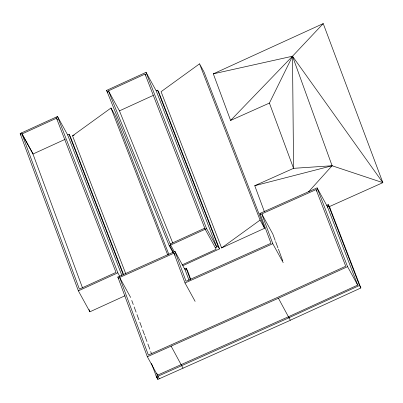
<?xml version="1.0" encoding="UTF-8"?>
<svg xmlns="http://www.w3.org/2000/svg" width="403" height="403" viewBox="0 0 403 403"><rect width="100%" height="100%" fill="white"/><g stroke="black" fill="none" stroke-linecap="round" stroke-linejoin="round"><path stroke-width="0.6" d="M323.231 23.596L213.313 73.84L230.602 120.437L269.411 103.077L292.507 56.218L323.231 23.596L382.85 182.655L328.883 206.83M308.577 191.808L332.097 165.754L292.507 56.218L213.313 73.84M230.602 120.437L292.507 56.218L382.85 182.655L332.097 165.754L293.56 168.333L254.751 185.697L264.383 211.646M125.862 274.02L72.54 135.826L111.011 108.004L115.52 116.2L168.842 254.394M199.54 63.835L161.079 91.693L221.615 247.941L264.58 228.279L204.044 72.031L199.54 63.835L260.076 220.083L264.58 228.279M221.615 247.941L260.076 220.083M215.313 247.689L216.718 247.044L156.183 90.791L146.047 72.349L106.594 90.403L169.235 245.689L206.583 228.602L216.718 247.044L218.129 246.404L219.504 248.908L182.891 265.658M174.519 252.097L170.645 245.044L108.432 90.826L145.055 74.071L145.649 75.154M121.872 275.466L67.644 134.929L57.508 116.487L20.15 133.544L78.368 290.855L89.884 311.801L125.076 295.731M156.183 90.791L157.593 90.151L158.968 92.655L219.504 248.908M108.432 90.826L119.449 110.865L153.211 95.415M67.644 134.929L69.049 134.285L70.429 136.793L123.525 274.403M65.261 139.267L32.975 154.022L21.958 133.987L56.511 118.195L57.402 119.817M72.54 135.826L74.238 135.05M170.212 243.976L204.764 228.184M78.368 290.855L117.832 272.836L119.918 276.629M182.116 264.872L216.189 249.281L205.177 229.247L145.055 74.071M290.341 320.214L360.871 287.979L329.604 207.107L328.228 204.603L326.838 205.238L357.698 285.097L288.573 316.693L157.482 375.178L147.342 356.736L117.837 277.022L174.993 251.452L185.133 269.894L189.027 280.417M327.241 206.321L328.647 205.681L330.022 208.185M147.342 356.736L278.433 298.25L347.557 266.655L357.698 285.097M151.483 363.425L156.49 376.896L288.971 317.781L278.433 298.25M288.573 316.693L288.966 317.71L359.496 285.47L360.871 287.979M156.49 376.896L157.865 379.404L290.351 320.284L288.966 317.71M174.993 251.452L186.025 281.264L270.977 243.256L259.945 213.449L317.101 187.879L327.79 207.323M283.213 262.665L272.791 243.709L261.759 213.902L316.103 189.586L345.734 266.222L278.025 297.172L148.349 355.023L119.651 277.471L173.98 253.17L175.174 255.336M184.418 268.952L186.141 268.181L187.516 270.685L190.765 279.45M185.133 269.894L186.544 269.264M173.98 253.17L185.017 282.977L272.791 243.709M254.751 185.697L332.097 165.754M316.103 189.586L317 191.213M261.759 213.902L272.776 233.936L275.153 240.364M259.945 213.449L260.545 214.532M106.594 90.403L107.808 92.604M169.663 245.492L173.537 252.545M169.235 245.689L173.114 252.741M185.017 282.977L195.138 301.389M171.109 346.132L183.022 368.166M119.651 277.471L130.668 297.51M117.837 277.022L118.734 278.649M159.256 378.765L156.822 373.405M156.067 375.808L157.865 379.404M32.547 152.893L21.555 132.904L79.376 289.127L116.009 272.398L56.098 117.127M20.15 133.544L21.047 135.171M119.449 110.865L172.771 243.049M328.228 204.603L359.496 285.47M317.101 187.879L347.557 266.655M157.593 90.151L218.129 246.404M146.047 72.349L206.583 228.602M111.011 108.004L167.724 254.983M69.049 134.285L123.278 274.826M57.508 116.487L117.832 272.836M269.411 103.077L293.56 168.333L292.507 56.218M275.587 241.533L277.964 247.966M278.397 249.135L282.725 260.827M186.141 268.181L190.231 279.229M131.756 300.447L133.277 304.557M134.144 306.91L136.103 312.194M136.97 314.547L138.929 319.836M139.801 322.183L141.755 327.473M142.627 329.82L144.581 335.11M145.015 336.283L146.974 341.573M147.846 343.92L149.8 349.21M150.672 351.557L151.321 353.32M157.009 377.132L157.447 378.311M32.572 152.939L82.529 287.928M89.013 309.444L89.884 311.801"/></g></svg>
